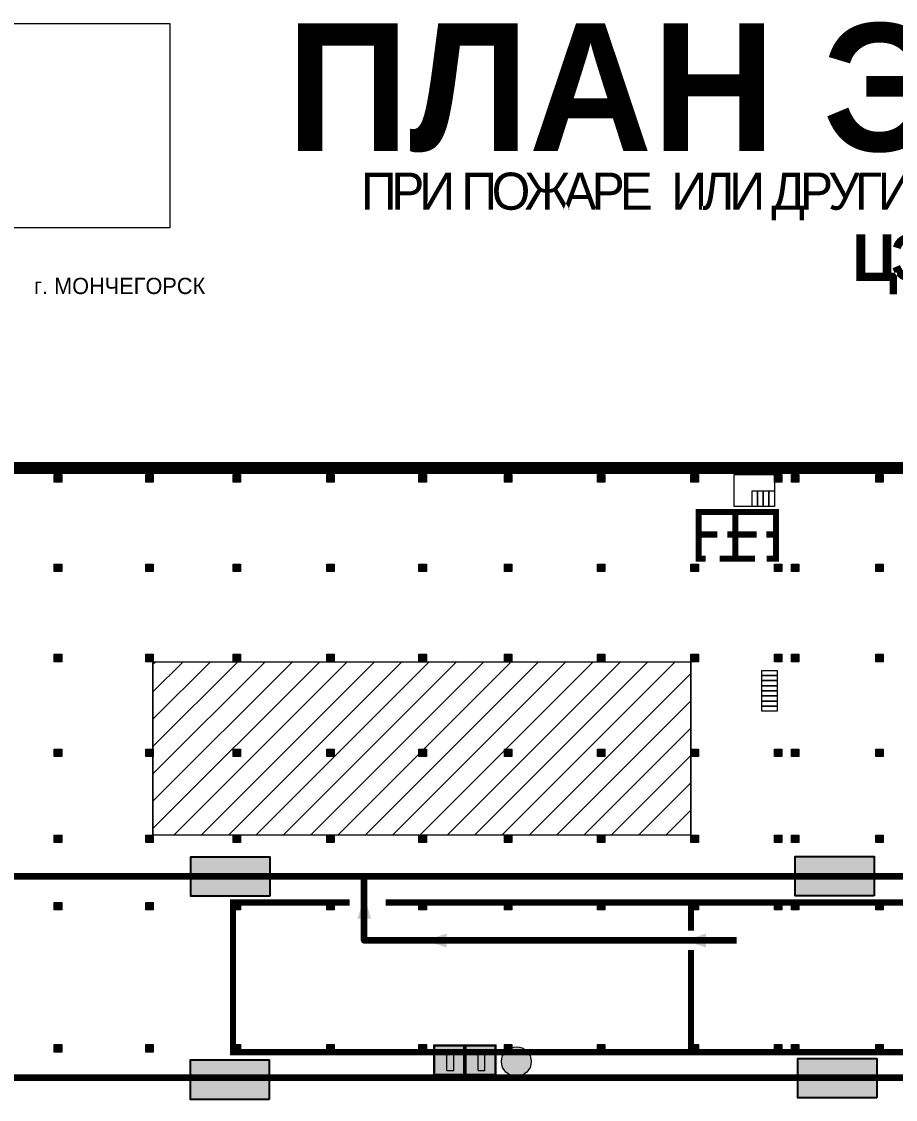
# Model space of a CAD drawing. Header units: millimetres. Extents: x 13810 to 67229, y 12374 to 21950.
# Drawn here: x 31130.2 to 31280.8, y 14346 to 14532 of the extents above; entities that cross this region are included whole.
import ezdxf

# ---------------------------------------------------------------- set-up
doc = ezdxf.new("R2010")
doc.units = ezdxf.units.MM
doc.layers.add('План_Штампы', color=7, linetype='Continuous')
doc.styles.add('обычный', font='arial.ttf')
picture_1 = doc.add_image_def('image1.jpg', size_in_pixel=(337, 105))

# ---------------------------------------------------------------- blocks, each defined once
blk = doc.blocks.new('A$C7B8C2D5B')
at = {"lineweight": 0}
h = blk.add_hatch(color=5, dxfattribs=at)
h.dxf.hatch_style = 1
h.paths.add_polyline_path([(1.4, -3.02, 1), (-2.11, -3.02, 1)])
at = {"color": 5, "lineweight": 0}
blk.add_circle((-0.36, -3.02), 1.75, dxfattribs=at)
blk = doc.blocks.new('A$C3AD82952')
at = {"true_color": 0xf5f5ff}
h = blk.add_hatch(color=7, dxfattribs=at)
h.dxf.hatch_style = 1
h.paths.add_polyline_path([(8.21, 8.73, 0.414214), (7.89, 9.05), (7.22, 9.05), (7.22, 9.92), (7.59, 9.92, 1), (7.57, 10.36), (7.22, 10.36), (7.22, 10.6), (6.43, 10.6), (6.43, 10.36), (6.01, 10.36), (4.74, 9.59), (4.74, 8.69), (4.98, 8.73), (4.98, 9.26), (6.12, 9.91), (6.43, 9.91), (6.43, 9.05), (5.76, 9.05, 0.414214), (5.44, 8.73), (5.44, 2.2), (8.21, 2.2)], flags=0)
h.paths.add_polyline_path([(12.8, 12.8), (0, 12.8), (0, 0), (12.8, 0)])
h.paths.add_polyline_path([(0.51, 12.29), (12.29, 12.29), (12.29, 0.51), (0.51, 0.51)], flags=16)
h.paths.add_polyline_path([(4.74, 9.59), (6.01, 10.36), (6.43, 10.36), (6.43, 10.6), (7.22, 10.6), (7.22, 10.36), (7.59, 10.36, -0.94586), (7.59, 9.92), (7.22, 9.92), (7.22, 9.05), (7.89, 9.05, -0.414214), (8.21, 8.73), (8.21, 2.2), (5.44, 2.2), (5.44, 8.73, -0.414214), (5.76, 9.05), (6.43, 9.05), (6.43, 9.91), (6.12, 9.91), (4.98, 9.26), (4.98, 8.73), (4.74, 8.69)], flags=0)
h = blk.add_hatch(color=242)
h.dxf.hatch_style = 1
h.paths.add_polyline_path([(12.29, 12.29), (0.51, 12.29), (0.51, 0.51), (12.29, 0.51)])
h.paths.add_polyline_path([(4.74, 8.69), (4.74, 9.59), (6.01, 10.36), (6.43, 10.36), (6.43, 10.6), (7.22, 10.6), (7.22, 10.36), (7.59, 10.36, -0.94586), (7.59, 9.92), (7.22, 9.92), (7.22, 9.05), (7.89, 9.05, -0.414214), (8.21, 8.73), (8.21, 2.2), (5.44, 2.2), (5.44, 8.73, -0.414214), (5.76, 9.05), (6.43, 9.05), (6.43, 9.91), (6.12, 9.91), (4.98, 9.26), (4.98, 8.73)], flags=16)
h = blk.add_hatch(color=7, dxfattribs=at)
h.dxf.hatch_style = 1
h.paths.add_polyline_path([(8.21, 8.73, 0.414214), (7.89, 9.05), (7.22, 9.05), (7.22, 9.92), (7.59, 9.92, 1), (7.57, 10.36), (7.22, 10.36), (7.22, 10.6), (6.43, 10.6), (6.43, 10.36), (6.01, 10.36), (4.74, 9.59), (4.74, 8.69), (4.98, 8.73), (4.98, 9.26), (6.12, 9.91), (6.43, 9.91), (6.43, 9.05), (5.76, 9.05, 0.414214), (5.44, 8.73), (5.44, 2.2), (8.21, 2.2)])
at = {"color": 242, "lineweight": 5}
for p, q in [((0, 0), (0, 12.8)), ((0, 12.8), (12.8, 12.8)), ((6.01, 10.36), (4.74, 9.59)), ((4.74, 9.59), (4.74, 8.69)), ((4.98, 9.26), (6.12, 9.91)), ((4.98, 8.73), (4.98, 9.26)), ((5.76, 9.05), (6.43, 9.05)), ((6.01, 10.36), (6.43, 10.36)), ((6.12, 9.91), (6.43, 9.91)), ((7.22, 10.6), (6.43, 10.6)), ((6.43, 10.6), (6.43, 10.36)), ((6.43, 9.91), (6.43, 9.05)), ((7.22, 10.36), (7.22, 10.6)), ((7.59, 10.36), (7.22, 10.36)), ((7.22, 9.05), (7.22, 9.92)), ((7.59, 9.92), (7.22, 9.92)), ((7.89, 9.05), (7.22, 9.05)), ((12.8, 0), (12.8, 12.8)), ((4.74, 8.69), (4.98, 8.73)), ((5.44, 2.2), (5.44, 8.73)), ((8.21, 2.2), (8.21, 8.73)), ((0, 0), (12.8, 0)), ((5.44, 2.2), (8.21, 2.2))]:
    blk.add_line(p, q, dxfattribs=at)
blk.add_lwpolyline([(0.51, 12.29), (12.29, 12.29), (12.29, 0.51), (0.51, 0.51)], close=True, dxfattribs=at)
for centre, radius, start, end in [((5.76, 8.73), 0.32, 90, 180), ((7.58, 10.14), 0.223, 273.1875, 86.8125), ((7.89, 8.73), 0.32, 0, 90)]:
    blk.add_arc(centre, radius, start, end, dxfattribs=at)
blk = doc.blocks.new('A$C32E8229D')
at = {"true_color": 0xffffff}
blk.add_hatch(color=7, dxfattribs=at).paths.add_polyline_path([(0, 0), (0, -8), (16, -8), (16, 0)])
h = blk.add_hatch(color=126)
h.paths.add_polyline_path([(0.2, -0.2), (15.8, -0.2), (15.8, -7.8), (0.2, -7.8)])
h.paths.add_polyline_path([(13.49, -2.05), (12.08, -2.05), (11.37, -2.63, 0.162397), (11.29, -2.84), (11.29, -3.63), (10.35, -3.63), (10.35, -4.05), (11.68, -4.05), (11.68, -3.48), (12.26, -4.28), (11.29, -5.1), (11.29, -6.78), (11.85, -6.78), (11.85, -5.44), (12.8, -4.64), (12.8, -5.94), (14.46, -5.94), (14.46, -5.39), (13.45, -5.39), (13.45, -3.97), (12.46, -2.59), (13.15, -2.59), (13.69, -3.34), (14.18, -3)], flags=16)
h.paths.add_polyline_path([(10.74, -1.82, 1), (11.8, -1.82, 1)], flags=16)
h.paths.add_polyline_path([(9.39, -3.59), (5.99, -3.59), (6.56, -3.03), (5.91, -3.03), (5.1, -3.83), (5.91, -4.64), (6.56, -4.64), (5.99, -4.09), (9.39, -4.09)], flags=16)
h.paths.add_polyline_path([(4.29, -1.08), (1.72, -1.08), (1.72, -6.6), (4.29, -6.6)], flags=16)
at = {"color": 126}
blk.add_lwpolyline([(16, -8), (0, -8), (0, 0), (16, 0)], close=True, dxfattribs=at)

msp = doc.modelspace()

# ---------------------------------------------------------------- hatches: boundary and pattern name
at = {"lineweight": 0}
h = msp.add_hatch(color=256, dxfattribs=at)
h.dxf.hatch_style = 1
h.paths.add_polyline_path([(31135.79, 14453.84), (31135.79, 14452.55), (31137.07, 14452.55), (31137.07, 14453.84)])
h = msp.add_hatch(color=256, dxfattribs=at)
h.dxf.hatch_style = 1
h.paths.add_polyline_path([(31151.56, 14453.84), (31151.56, 14452.55), (31152.84, 14452.55), (31152.84, 14453.84)])
h = msp.add_hatch(color=256, dxfattribs=at)
h.dxf.hatch_style = 1
h.paths.add_polyline_path([(31166.61, 14453.84), (31166.61, 14452.55), (31167.89, 14452.55), (31167.89, 14453.84)])
h = msp.add_hatch(color=256, dxfattribs=at)
h.dxf.hatch_style = 1
h.paths.add_polyline_path([(31182.78, 14453.84), (31182.78, 14452.55), (31184.06, 14452.55), (31184.06, 14453.84)])
h = msp.add_hatch(color=256, dxfattribs=at)
h.dxf.hatch_style = 1
h.paths.add_polyline_path([(31198.67, 14453.84), (31198.67, 14452.55), (31199.95, 14452.55), (31199.95, 14453.84)])
h = msp.add_hatch(color=256, dxfattribs=at)
h.dxf.hatch_style = 1
h.paths.add_polyline_path([(31213.39, 14453.84), (31213.39, 14452.55), (31214.67, 14452.55), (31214.67, 14453.84)])
h = msp.add_hatch(color=256, dxfattribs=at)
h.dxf.hatch_style = 1
h.paths.add_polyline_path([(31229.43, 14453.84), (31229.43, 14452.55), (31230.71, 14452.55), (31230.71, 14453.84)])
h = msp.add_hatch(color=256, dxfattribs=at)
h.dxf.hatch_style = 1
h.paths.add_polyline_path([(31245.56, 14453.84), (31245.56, 14452.55), (31246.84, 14452.55), (31246.84, 14453.84)])
h = msp.add_hatch(color=256, dxfattribs=at)
h.dxf.hatch_style = 1
h.paths.add_polyline_path([(31259.95, 14453.84), (31259.95, 14452.55), (31261.23, 14452.55), (31261.23, 14453.84)])
h = msp.add_hatch(color=256, dxfattribs=at)
h.dxf.hatch_style = 1
h.paths.add_polyline_path([(31262.88, 14453.84), (31262.88, 14452.55), (31264.17, 14452.55), (31264.17, 14453.84)])
h = msp.add_hatch(color=256, dxfattribs=at)
h.dxf.hatch_style = 1
h.paths.add_polyline_path([(31277.43, 14453.84), (31277.43, 14452.55), (31278.71, 14452.55), (31278.71, 14453.84)])
h = msp.add_hatch(color=256, dxfattribs=at)
h.dxf.hatch_style = 1
h.paths.add_polyline_path([(31135.79, 14438.38), (31135.79, 14437.09), (31137.07, 14437.09), (31137.07, 14438.38)])
h = msp.add_hatch(color=256, dxfattribs=at)
h.dxf.hatch_style = 1
h.paths.add_polyline_path([(31151.56, 14438.38), (31151.56, 14437.09), (31152.84, 14437.09), (31152.84, 14438.38)])
h = msp.add_hatch(color=256, dxfattribs=at)
h.dxf.hatch_style = 1
h.paths.add_polyline_path([(31166.61, 14438.38), (31166.61, 14437.09), (31167.89, 14437.09), (31167.89, 14438.38)])
h = msp.add_hatch(color=256, dxfattribs=at)
h.dxf.hatch_style = 1
h.paths.add_polyline_path([(31182.78, 14438.38), (31182.78, 14437.09), (31184.06, 14437.09), (31184.06, 14438.38)])
h = msp.add_hatch(color=256, dxfattribs=at)
h.dxf.hatch_style = 1
h.paths.add_polyline_path([(31198.67, 14438.38), (31198.67, 14437.09), (31199.95, 14437.09), (31199.95, 14438.38)])
h = msp.add_hatch(color=256, dxfattribs=at)
h.dxf.hatch_style = 1
h.paths.add_polyline_path([(31213.39, 14438.38), (31213.39, 14437.09), (31214.67, 14437.09), (31214.67, 14438.38)])
h = msp.add_hatch(color=256, dxfattribs=at)
h.dxf.hatch_style = 1
h.paths.add_polyline_path([(31229.43, 14438.38), (31229.43, 14437.09), (31230.71, 14437.09), (31230.71, 14438.38)])
h = msp.add_hatch(color=256, dxfattribs=at)
h.dxf.hatch_style = 1
h.paths.add_polyline_path([(31245.56, 14438.38), (31245.56, 14437.09), (31246.84, 14437.09), (31246.84, 14438.38)])
h = msp.add_hatch(color=256, dxfattribs=at)
h.dxf.hatch_style = 1
h.paths.add_polyline_path([(31259.95, 14438.38), (31259.95, 14437.09), (31261.23, 14437.09), (31261.23, 14438.38)])
h = msp.add_hatch(color=256, dxfattribs=at)
h.dxf.hatch_style = 1
h.paths.add_polyline_path([(31262.88, 14438.38), (31262.88, 14437.09), (31264.17, 14437.09), (31264.17, 14438.38)])
h = msp.add_hatch(color=256, dxfattribs=at)
h.dxf.hatch_style = 1
h.paths.add_polyline_path([(31277.43, 14438.38), (31277.43, 14437.09), (31278.71, 14437.09), (31278.71, 14438.38)])
at = {"lineweight": 0, "true_color": 0x000000}
h = msp.add_hatch(dxfattribs=at)
h.set_pattern_fill('ANSI31', color=18, scale=1.05, angle=180)
h.set_pattern_definition([(225, (48270.896, 22887.802), (2.35731723, -2.35731723), [])])
h.paths.add_polyline_path([(31562.76, 14296.46), (31562.76, 14284.63), (31576.38, 14284.63), (31576.38, 14296.46)])
h.paths.add_polyline_path([(31576.38, 14390.35), (31576.38, 14422.84), (31543.5, 14422.84), (31543.5, 14390.35)])
h.paths.add_polyline_path([(31512.41, 14284.27), (31526.01, 14284.27), (31526.01, 14296.46), (31512.41, 14296.46)])
h.paths.add_polyline_path([(31419.71, 14342.6), (31419.71, 14312.06), (31512.41, 14312.06), (31512.41, 14342.6)])
h.paths.add_polyline_path([(31418.43, 14282.05), (31418.43, 14295.17), (31404.48, 14295.17), (31404.48, 14282.05)])
h.paths.add_polyline_path([(31406.6, 14341.21), (31406.6, 14330.71), (31416.76, 14330.71), (31416.76, 14341.21)])
h.paths.add_polyline_path([(31405.44, 14393), (31417.26, 14393), (31417.26, 14404.23), (31405.44, 14404.23)])
h.paths.add_polyline_path([(31405.44, 14424.09), (31417.26, 14424.09), (31417.26, 14435.32), (31405.44, 14435.32)])
h.paths.add_polyline_path([(31293.93, 14421.54), (31293.93, 14391.64), (31386.82, 14391.64), (31386.82, 14421.54)])
h.paths.add_polyline_path([(31278.66, 14342.6), (31278.66, 14312.06), (31386.82, 14312.06), (31386.82, 14342.6)])
h.paths.add_polyline_path([(31230.66, 14312.06), (31245.51, 14312.06), (31245.51, 14342.6), (31230.66, 14342.6)])
h.paths.add_polyline_path([(31152.79, 14421.54), (31152.79, 14391.64), (31245.51, 14391.64), (31245.51, 14421.54)])
at = {"lineweight": 0}
h = msp.add_hatch(color=256, dxfattribs=at)
h.dxf.hatch_style = 1
h.paths.add_polyline_path([(31135.79, 14422.85), (31135.79, 14421.55), (31137.07, 14421.55), (31137.07, 14422.85)])
h = msp.add_hatch(color=256, dxfattribs=at)
h.dxf.hatch_style = 1
h.paths.add_polyline_path([(31151.56, 14422.85), (31151.56, 14421.55), (31152.84, 14421.55), (31152.84, 14422.85)])
h = msp.add_hatch(color=256, dxfattribs=at)
h.dxf.hatch_style = 1
h.paths.add_polyline_path([(31166.61, 14422.85), (31166.61, 14421.55), (31167.89, 14421.55), (31167.89, 14422.85)])
h = msp.add_hatch(color=256, dxfattribs=at)
h.dxf.hatch_style = 1
h.paths.add_polyline_path([(31182.78, 14422.85), (31182.78, 14421.55), (31184.06, 14421.55), (31184.06, 14422.85)])
h = msp.add_hatch(color=256, dxfattribs=at)
h.dxf.hatch_style = 1
h.paths.add_polyline_path([(31198.67, 14422.85), (31198.67, 14421.55), (31199.95, 14421.55), (31199.95, 14422.85)])
h = msp.add_hatch(color=256, dxfattribs=at)
h.dxf.hatch_style = 1
h.paths.add_polyline_path([(31213.39, 14422.85), (31213.39, 14421.55), (31214.67, 14421.55), (31214.67, 14422.85)])
h = msp.add_hatch(color=256, dxfattribs=at)
h.dxf.hatch_style = 1
h.paths.add_polyline_path([(31229.43, 14422.85), (31229.43, 14421.55), (31230.71, 14421.55), (31230.71, 14422.85)])
h = msp.add_hatch(color=256, dxfattribs=at)
h.dxf.hatch_style = 1
h.paths.add_polyline_path([(31245.56, 14422.85), (31245.56, 14421.55), (31246.84, 14421.55), (31246.84, 14422.85)])
h = msp.add_hatch(color=256, dxfattribs=at)
h.dxf.hatch_style = 1
h.paths.add_polyline_path([(31259.95, 14422.85), (31259.95, 14421.55), (31261.23, 14421.55), (31261.23, 14422.85)])
h = msp.add_hatch(color=256, dxfattribs=at)
h.dxf.hatch_style = 1
h.paths.add_polyline_path([(31262.88, 14422.85), (31262.88, 14421.55), (31264.17, 14421.55), (31264.17, 14422.85)])
h = msp.add_hatch(color=256, dxfattribs=at)
h.dxf.hatch_style = 1
h.paths.add_polyline_path([(31277.43, 14422.85), (31277.43, 14421.55), (31278.71, 14421.55), (31278.71, 14422.85)])
h = msp.add_hatch(color=256, dxfattribs=at)
h.dxf.hatch_style = 1
h.paths.add_polyline_path([(31135.79, 14406.49), (31135.79, 14405.2), (31137.07, 14405.2), (31137.07, 14406.49)])
h = msp.add_hatch(color=256, dxfattribs=at)
h.dxf.hatch_style = 1
h.paths.add_polyline_path([(31151.56, 14406.49), (31151.56, 14405.2), (31152.84, 14405.2), (31152.84, 14406.49)])
h = msp.add_hatch(color=256, dxfattribs=at)
h.dxf.hatch_style = 1
h.paths.add_polyline_path([(31166.61, 14406.49), (31166.61, 14405.2), (31167.89, 14405.2), (31167.89, 14406.49)])
h = msp.add_hatch(color=256, dxfattribs=at)
h.dxf.hatch_style = 1
h.paths.add_polyline_path([(31182.78, 14406.49), (31182.78, 14405.2), (31184.06, 14405.2), (31184.06, 14406.49)])
h = msp.add_hatch(color=256, dxfattribs=at)
h.dxf.hatch_style = 1
h.paths.add_polyline_path([(31198.67, 14406.49), (31198.67, 14405.2), (31199.95, 14405.2), (31199.95, 14406.49)])
h = msp.add_hatch(color=256, dxfattribs=at)
h.dxf.hatch_style = 1
h.paths.add_polyline_path([(31213.39, 14406.49), (31213.39, 14405.2), (31214.67, 14405.2), (31214.67, 14406.49)])
h = msp.add_hatch(color=256, dxfattribs=at)
h.dxf.hatch_style = 1
h.paths.add_polyline_path([(31229.43, 14406.49), (31229.43, 14405.2), (31230.71, 14405.2), (31230.71, 14406.49)])
h = msp.add_hatch(color=256, dxfattribs=at)
h.dxf.hatch_style = 1
h.paths.add_polyline_path([(31245.56, 14406.49), (31245.56, 14405.2), (31246.84, 14405.2), (31246.84, 14406.49)])
h = msp.add_hatch(color=256, dxfattribs=at)
h.dxf.hatch_style = 1
h.paths.add_polyline_path([(31259.95, 14406.49), (31259.95, 14405.2), (31261.23, 14405.2), (31261.23, 14406.49)])
h = msp.add_hatch(color=256, dxfattribs=at)
h.dxf.hatch_style = 1
h.paths.add_polyline_path([(31262.88, 14406.49), (31262.88, 14405.2), (31264.17, 14405.2), (31264.17, 14406.49)])
h = msp.add_hatch(color=256, dxfattribs=at)
h.dxf.hatch_style = 1
h.paths.add_polyline_path([(31277.43, 14406.49), (31277.43, 14405.2), (31278.71, 14405.2), (31278.71, 14406.49)])
h = msp.add_hatch(color=256, dxfattribs=at)
h.dxf.hatch_style = 1
h.paths.add_polyline_path([(31135.79, 14391.65), (31135.79, 14390.36), (31137.07, 14390.36), (31137.07, 14391.65)])
h = msp.add_hatch(color=256, dxfattribs=at)
h.dxf.hatch_style = 1
h.paths.add_polyline_path([(31151.56, 14391.65), (31151.56, 14390.36), (31152.84, 14390.36), (31152.84, 14391.65)])
h = msp.add_hatch(color=256, dxfattribs=at)
h.dxf.hatch_style = 1
h.paths.add_polyline_path([(31166.61, 14391.65), (31166.61, 14390.36), (31167.89, 14390.36), (31167.89, 14391.65)])
h = msp.add_hatch(color=256, dxfattribs=at)
h.dxf.hatch_style = 1
h.paths.add_polyline_path([(31182.78, 14391.65), (31182.78, 14390.36), (31184.06, 14390.36), (31184.06, 14391.65)])
h = msp.add_hatch(color=256, dxfattribs=at)
h.dxf.hatch_style = 1
h.paths.add_polyline_path([(31198.67, 14391.65), (31198.67, 14390.36), (31199.95, 14390.36), (31199.95, 14391.65)])
h = msp.add_hatch(color=256, dxfattribs=at)
h.dxf.hatch_style = 1
h.paths.add_polyline_path([(31213.39, 14391.65), (31213.39, 14390.36), (31214.67, 14390.36), (31214.67, 14391.65)])
h = msp.add_hatch(color=256, dxfattribs=at)
h.dxf.hatch_style = 1
h.paths.add_polyline_path([(31229.43, 14391.65), (31229.43, 14390.36), (31230.71, 14390.36), (31230.71, 14391.65)])
h = msp.add_hatch(color=256, dxfattribs=at)
h.dxf.hatch_style = 1
h.paths.add_polyline_path([(31245.56, 14391.65), (31245.56, 14390.36), (31246.84, 14390.36), (31246.84, 14391.65)])
h = msp.add_hatch(color=256, dxfattribs=at)
h.dxf.hatch_style = 1
h.paths.add_polyline_path([(31259.95, 14391.65), (31259.95, 14390.36), (31261.23, 14390.36), (31261.23, 14391.65)])
h = msp.add_hatch(color=256, dxfattribs=at)
h.dxf.hatch_style = 1
h.paths.add_polyline_path([(31262.88, 14391.65), (31262.88, 14390.36), (31264.17, 14390.36), (31264.17, 14391.65)])
h = msp.add_hatch(color=256, dxfattribs=at)
h.dxf.hatch_style = 1
h.paths.add_polyline_path([(31277.43, 14391.65), (31277.43, 14390.36), (31278.71, 14390.36), (31278.71, 14391.65)])
h = msp.add_hatch(color=256, dxfattribs=at)
h.dxf.hatch_style = 1
h.paths.add_polyline_path([(31135.79, 14380.02), (31135.79, 14378.73), (31137.07, 14378.73), (31137.07, 14380.02)])
h = msp.add_hatch(color=256, dxfattribs=at)
h.dxf.hatch_style = 1
h.paths.add_polyline_path([(31151.56, 14380.02), (31151.56, 14378.73), (31152.84, 14378.73), (31152.84, 14380.02)])
h = msp.add_hatch(color=256, dxfattribs=at)
h.dxf.hatch_style = 1
h.paths.add_polyline_path([(31166.61, 14380.02), (31166.61, 14378.73), (31167.89, 14378.73), (31167.89, 14380.02)])
h = msp.add_hatch(color=256, dxfattribs=at)
h.dxf.hatch_style = 1
h.paths.add_polyline_path([(31182.78, 14380.02), (31182.78, 14378.73), (31184.06, 14378.73), (31184.06, 14380.02)])
h = msp.add_hatch(color=256, dxfattribs=at)
h.dxf.hatch_style = 1
h.paths.add_polyline_path([(31198.67, 14380.02), (31198.67, 14378.73), (31199.95, 14378.73), (31199.95, 14380.02)])
h = msp.add_hatch(color=256, dxfattribs=at)
h.dxf.hatch_style = 1
h.paths.add_polyline_path([(31213.39, 14380.02), (31213.39, 14378.73), (31214.67, 14378.73), (31214.67, 14380.02)])
h = msp.add_hatch(color=256, dxfattribs=at)
h.dxf.hatch_style = 1
h.paths.add_polyline_path([(31229.43, 14380.02), (31229.43, 14378.73), (31230.71, 14378.73), (31230.71, 14380.02)])
h = msp.add_hatch(color=256, dxfattribs=at)
h.dxf.hatch_style = 1
h.paths.add_polyline_path([(31245.56, 14380.02), (31245.56, 14378.73), (31246.84, 14378.73), (31246.84, 14380.02)])
h = msp.add_hatch(color=256, dxfattribs=at)
h.dxf.hatch_style = 1
h.paths.add_polyline_path([(31259.95, 14380.02), (31259.95, 14378.73), (31261.23, 14378.73), (31261.23, 14380.02)])
h = msp.add_hatch(color=256, dxfattribs=at)
h.dxf.hatch_style = 1
h.paths.add_polyline_path([(31262.88, 14380.02), (31262.88, 14378.73), (31264.17, 14378.73), (31264.17, 14380.02)])
h = msp.add_hatch(color=256, dxfattribs=at)
h.dxf.hatch_style = 1
h.paths.add_polyline_path([(31277.43, 14380.02), (31277.43, 14378.73), (31278.71, 14378.73), (31278.71, 14380.02)])
h = msp.add_hatch(color=256, dxfattribs=at)
h.dxf.hatch_style = 1
h.paths.add_polyline_path([(31135.79, 14355.49), (31135.79, 14354.2), (31137.07, 14354.2), (31137.07, 14355.49)])
h = msp.add_hatch(color=256, dxfattribs=at)
h.dxf.hatch_style = 1
h.paths.add_polyline_path([(31151.56, 14355.49), (31151.56, 14354.2), (31152.84, 14354.2), (31152.84, 14355.49)])
h = msp.add_hatch(color=256, dxfattribs=at)
h.dxf.hatch_style = 1
h.paths.add_polyline_path([(31166.61, 14355.49), (31166.61, 14354.2), (31167.89, 14354.2), (31167.89, 14355.49)])
h = msp.add_hatch(color=256, dxfattribs=at)
h.dxf.hatch_style = 1
h.paths.add_polyline_path([(31182.78, 14355.49), (31182.78, 14354.2), (31184.06, 14354.2), (31184.06, 14355.49)])
h = msp.add_hatch(color=256, dxfattribs=at)
h.dxf.hatch_style = 1
h.paths.add_polyline_path([(31198.67, 14355.49), (31198.67, 14354.2), (31199.95, 14354.2), (31199.95, 14355.49)])
h = msp.add_hatch(color=256, dxfattribs=at)
h.dxf.hatch_style = 1
h.paths.add_polyline_path([(31213.39, 14355.49), (31213.39, 14354.2), (31214.67, 14354.2), (31214.67, 14355.49)])
h = msp.add_hatch(color=256, dxfattribs=at)
h.dxf.hatch_style = 1
h.paths.add_polyline_path([(31229.43, 14355.49), (31229.43, 14354.2), (31230.71, 14354.2), (31230.71, 14355.49)])
h = msp.add_hatch(color=256, dxfattribs=at)
h.dxf.hatch_style = 1
h.paths.add_polyline_path([(31245.56, 14355.49), (31245.56, 14354.2), (31246.84, 14354.2), (31246.84, 14355.49)])
h = msp.add_hatch(color=256, dxfattribs=at)
h.dxf.hatch_style = 1
h.paths.add_polyline_path([(31259.95, 14355.49), (31259.95, 14354.2), (31261.23, 14354.2), (31261.23, 14355.49)])
h = msp.add_hatch(color=256, dxfattribs=at)
h.dxf.hatch_style = 1
h.paths.add_polyline_path([(31262.88, 14355.49), (31262.88, 14354.2), (31264.17, 14354.2), (31264.17, 14355.49)])
h = msp.add_hatch(color=256, dxfattribs=at)
h.dxf.hatch_style = 1
h.paths.add_polyline_path([(31277.43, 14355.49), (31277.43, 14354.2), (31278.71, 14354.2), (31278.71, 14355.49)])

# ---------------------------------------------------------------- linework, layer by layer
for points, const_width in [([(31593.1, 14279.16), (31593.17, 14279.16), (31593.17, 14454.96), (31110.33, 14454.96)], 2.1), ([(31258.61, 14439.34), (31260.22, 14439.34), (31260.22, 14447.4), (31246.87, 14447.4), (31246.87, 14439.66)], 1.05), ([(31253.2, 14439.34), (31253.2, 14447.4)], 1.05), ([(31246.87, 14443.5), (31250.13, 14443.5)], 1.05), ([(31256.89, 14443.5), (31251.86, 14443.5)], 1.05), ([(31260.22, 14443.5), (31258.57, 14443.5)], 1.05), ([(31248.12, 14439.34), (31246.87, 14439.34), (31246.87, 14441.19)], 1.05), ([(31256.63, 14439.34), (31250.49, 14439.34)], 1.05)]:
    msp.add_lwpolyline(points, dxfattribs=dict(at, const_width=const_width))
for points in [[(31137.07, 14452.55), (31135.79, 14452.55), (31135.79, 14453.84), (31137.07, 14453.84)], [(31152.84, 14452.55), (31151.56, 14452.55), (31151.56, 14453.84), (31152.84, 14453.84)], [(31167.89, 14452.55), (31166.61, 14452.55), (31166.61, 14453.84), (31167.89, 14453.84)], [(31184.06, 14452.55), (31182.78, 14452.55), (31182.78, 14453.84), (31184.06, 14453.84)], [(31199.95, 14452.55), (31198.67, 14452.55), (31198.67, 14453.84), (31199.95, 14453.84)], [(31214.67, 14452.55), (31213.39, 14452.55), (31213.39, 14453.84), (31214.67, 14453.84)], [(31230.71, 14452.55), (31229.43, 14452.55), (31229.43, 14453.84), (31230.71, 14453.84)], [(31246.84, 14452.55), (31245.56, 14452.55), (31245.56, 14453.84), (31246.84, 14453.84)], [(31261.23, 14452.55), (31259.95, 14452.55), (31259.95, 14453.84), (31261.23, 14453.84)], [(31264.17, 14452.55), (31262.88, 14452.55), (31262.88, 14453.84), (31264.17, 14453.84)], [(31278.71, 14452.55), (31277.43, 14452.55), (31277.43, 14453.84), (31278.71, 14453.84)], [(31257.06, 14448.33), (31256.1, 14448.33), (31256.1, 14451.04), (31257.06, 14451.04)], [(31258.02, 14448.33), (31257.06, 14448.33), (31257.06, 14451.04), (31258.02, 14451.04)], [(31258.99, 14448.33), (31258.02, 14448.33), (31258.02, 14451.04), (31258.99, 14451.04)], [(31259.95, 14448.33), (31258.99, 14448.33), (31258.99, 14451.04), (31259.95, 14451.04)], [(31137.07, 14437.09), (31135.79, 14437.09), (31135.79, 14438.38), (31137.07, 14438.38)], [(31152.84, 14437.09), (31151.56, 14437.09), (31151.56, 14438.38), (31152.84, 14438.38)], [(31167.89, 14437.09), (31166.61, 14437.09), (31166.61, 14438.38), (31167.89, 14438.38)], [(31184.06, 14437.09), (31182.78, 14437.09), (31182.78, 14438.38), (31184.06, 14438.38)], [(31199.95, 14437.09), (31198.67, 14437.09), (31198.67, 14438.38), (31199.95, 14438.38)], [(31214.67, 14437.09), (31213.39, 14437.09), (31213.39, 14438.38), (31214.67, 14438.38)], [(31230.71, 14437.09), (31229.43, 14437.09), (31229.43, 14438.38), (31230.71, 14438.38)], [(31246.84, 14437.09), (31245.56, 14437.09), (31245.56, 14438.38), (31246.84, 14438.38)], [(31261.23, 14437.09), (31259.95, 14437.09), (31259.95, 14438.38), (31261.23, 14438.38)], [(31264.17, 14437.09), (31262.88, 14437.09), (31262.88, 14438.38), (31264.17, 14438.38)], [(31278.71, 14437.09), (31277.43, 14437.09), (31277.43, 14438.38), (31278.71, 14438.38)], [(31137.07, 14421.55), (31135.79, 14421.55), (31135.79, 14422.85), (31137.07, 14422.85)], [(31152.84, 14421.55), (31151.56, 14421.55), (31151.56, 14422.85), (31152.84, 14422.85)], [(31167.89, 14421.55), (31166.61, 14421.55), (31166.61, 14422.85), (31167.89, 14422.85)], [(31184.06, 14421.55), (31182.78, 14421.55), (31182.78, 14422.85), (31184.06, 14422.85)], [(31199.95, 14421.55), (31198.67, 14421.55), (31198.67, 14422.85), (31199.95, 14422.85)], [(31214.67, 14421.55), (31213.39, 14421.55), (31213.39, 14422.85), (31214.67, 14422.85)], [(31230.71, 14421.55), (31229.43, 14421.55), (31229.43, 14422.85), (31230.71, 14422.85)], [(31246.84, 14421.55), (31245.56, 14421.55), (31245.56, 14422.85), (31246.84, 14422.85)], [(31261.23, 14421.55), (31259.95, 14421.55), (31259.95, 14422.85), (31261.23, 14422.85)], [(31264.17, 14421.55), (31262.88, 14421.55), (31262.88, 14422.85), (31264.17, 14422.85)], [(31278.71, 14421.55), (31277.43, 14421.55), (31277.43, 14422.85), (31278.71, 14422.85)], [(31245.51, 14391.64), (31152.79, 14391.64), (31152.79, 14421.54), (31245.51, 14421.54)], [(31245.56, 14391.65), (31152.84, 14391.65), (31152.84, 14421.55), (31245.56, 14421.55)], [(31257.77, 14419.17), (31257.77, 14420.05), (31260.41, 14420.05), (31260.41, 14419.17)], [(31257.77, 14418.29), (31257.77, 14419.17), (31260.41, 14419.17), (31260.41, 14418.29)], [(31257.77, 14417.41), (31257.77, 14418.29), (31260.41, 14418.29), (31260.41, 14417.41)], [(31257.77, 14416.53), (31257.77, 14417.41), (31260.41, 14417.41), (31260.41, 14416.53)], [(31257.77, 14415.65), (31257.77, 14416.53), (31260.41, 14416.53), (31260.41, 14415.65)], [(31257.77, 14414.77), (31257.77, 14415.65), (31260.41, 14415.65), (31260.41, 14414.77)], [(31257.77, 14413.89), (31257.77, 14414.77), (31260.41, 14414.77), (31260.41, 14413.89)], [(31257.77, 14413.01), (31257.77, 14413.89), (31260.41, 14413.89), (31260.41, 14413.01)], [(31137.07, 14405.2), (31135.79, 14405.2), (31135.79, 14406.49), (31137.07, 14406.49)], [(31152.84, 14405.2), (31151.56, 14405.2), (31151.56, 14406.49), (31152.84, 14406.49)], [(31167.89, 14405.2), (31166.61, 14405.2), (31166.61, 14406.49), (31167.89, 14406.49)], [(31184.06, 14405.2), (31182.78, 14405.2), (31182.78, 14406.49), (31184.06, 14406.49)], [(31199.95, 14405.2), (31198.67, 14405.2), (31198.67, 14406.49), (31199.95, 14406.49)], [(31214.67, 14405.2), (31213.39, 14405.2), (31213.39, 14406.49), (31214.67, 14406.49)], [(31230.71, 14405.2), (31229.43, 14405.2), (31229.43, 14406.49), (31230.71, 14406.49)], [(31246.84, 14405.2), (31245.56, 14405.2), (31245.56, 14406.49), (31246.84, 14406.49)], [(31261.23, 14405.2), (31259.95, 14405.2), (31259.95, 14406.49), (31261.23, 14406.49)], [(31264.17, 14405.2), (31262.88, 14405.2), (31262.88, 14406.49), (31264.17, 14406.49)], [(31278.71, 14405.2), (31277.43, 14405.2), (31277.43, 14406.49), (31278.71, 14406.49)], [(31137.07, 14390.36), (31135.79, 14390.36), (31135.79, 14391.65), (31137.07, 14391.65)], [(31152.84, 14390.36), (31151.56, 14390.36), (31151.56, 14391.65), (31152.84, 14391.65)], [(31167.89, 14390.36), (31166.61, 14390.36), (31166.61, 14391.65), (31167.89, 14391.65)], [(31184.06, 14390.36), (31182.78, 14390.36), (31182.78, 14391.65), (31184.06, 14391.65)], [(31199.95, 14390.36), (31198.67, 14390.36), (31198.67, 14391.65), (31199.95, 14391.65)], [(31214.67, 14390.36), (31213.39, 14390.36), (31213.39, 14391.65), (31214.67, 14391.65)], [(31230.71, 14390.36), (31229.43, 14390.36), (31229.43, 14391.65), (31230.71, 14391.65)], [(31246.84, 14390.36), (31245.56, 14390.36), (31245.56, 14391.65), (31246.84, 14391.65)], [(31261.23, 14390.36), (31259.95, 14390.36), (31259.95, 14391.65), (31261.23, 14391.65)], [(31264.17, 14390.36), (31262.88, 14390.36), (31262.88, 14391.65), (31264.17, 14391.65)], [(31278.71, 14390.36), (31277.43, 14390.36), (31277.43, 14391.65), (31278.71, 14391.65)], [(31137.07, 14378.73), (31135.79, 14378.73), (31135.79, 14380.02), (31137.07, 14380.02)], [(31152.84, 14378.73), (31151.56, 14378.73), (31151.56, 14380.02), (31152.84, 14380.02)], [(31167.89, 14378.73), (31166.61, 14378.73), (31166.61, 14380.02), (31167.89, 14380.02)], [(31184.06, 14378.73), (31182.78, 14378.73), (31182.78, 14380.02), (31184.06, 14380.02)], [(31199.95, 14378.73), (31198.67, 14378.73), (31198.67, 14380.02), (31199.95, 14380.02)], [(31214.67, 14378.73), (31213.39, 14378.73), (31213.39, 14380.02), (31214.67, 14380.02)], [(31230.71, 14378.73), (31229.43, 14378.73), (31229.43, 14380.02), (31230.71, 14380.02)], [(31246.84, 14378.73), (31245.56, 14378.73), (31245.56, 14380.02), (31246.84, 14380.02)], [(31261.23, 14378.73), (31259.95, 14378.73), (31259.95, 14380.02), (31261.23, 14380.02)], [(31264.17, 14378.73), (31262.88, 14378.73), (31262.88, 14380.02), (31264.17, 14380.02)], [(31278.71, 14378.73), (31277.43, 14378.73), (31277.43, 14380.02), (31278.71, 14380.02)], [(31137.07, 14354.2), (31135.79, 14354.2), (31135.79, 14355.49), (31137.07, 14355.49)], [(31152.84, 14354.2), (31151.56, 14354.2), (31151.56, 14355.49), (31152.84, 14355.49)], [(31167.89, 14354.2), (31166.61, 14354.2), (31166.61, 14355.49), (31167.89, 14355.49)], [(31184.06, 14354.2), (31182.78, 14354.2), (31182.78, 14355.49), (31184.06, 14355.49)], [(31199.95, 14354.2), (31198.67, 14354.2), (31198.67, 14355.49), (31199.95, 14355.49)], [(31214.67, 14354.2), (31213.39, 14354.2), (31213.39, 14355.49), (31214.67, 14355.49)], [(31230.71, 14354.2), (31229.43, 14354.2), (31229.43, 14355.49), (31230.71, 14355.49)], [(31246.84, 14354.2), (31245.56, 14354.2), (31245.56, 14355.49), (31246.84, 14355.49)], [(31261.23, 14354.2), (31259.95, 14354.2), (31259.95, 14355.49), (31261.23, 14355.49)], [(31264.17, 14354.2), (31262.88, 14354.2), (31262.88, 14355.49), (31264.17, 14355.49)], [(31278.71, 14354.2), (31277.43, 14354.2), (31277.43, 14355.49), (31278.71, 14355.49)]]:
    msp.add_lwpolyline(points, close=True, dxfattribs=at)
msp.add_lwpolyline([(31256.1, 14448.33), (31253.03, 14448.33), (31253.03, 14453.84), (31259.95, 14453.84), (31259.95, 14451.04)], dxfattribs=at)
at = {"color": 126, "lineweight": 100, "true_color": 0x008754}
for points in [[(31568.54, 14449.97), (31573.16, 14449.97), (31573.16, 14445.39), (31563.41, 14445.39), (31563.41, 14428.07), (31583.79, 14428.07), (31583.79, 14349.75), (31111.32, 14349.75), (31111.32, 14306.94), (31100.51, 14298.41), (31100.51, 14281.93), (31090.13, 14281.93), (31090.13, 14293.54), (31094.05, 14293.54), (31094.05, 14289.45)], [(31583.79, 14384.47), (31111.32, 14384.47), (31111.32, 14349.75)], [(31253.43, 14373.43), (31189.22, 14373.43), (31189.22, 14384.47)]]:
    msp.add_lwpolyline(points, dxfattribs=at)
at = {"lineweight": 100, "const_width": 1.05}
for points in [[(31186.7, 14380.02), (31166.61, 14380.02), (31166.61, 14354.2), (31309.62, 14354.2), (31309.62, 14375.62)], [(31309.62, 14378.21), (31309.62, 14380.02), (31192.94, 14380.02)], [(31245.56, 14380.02), (31245.56, 14375.17)], [(31245.56, 14371.81), (31245.56, 14354.2)]]:
    msp.add_lwpolyline(points, dxfattribs=at)
at = {"layer": 'План_Штампы', "color": 126, "true_color": 0x008754}
for points in [[(31190.45, 14377.23), (31188.06, 14377.23), (31189.24, 14380.9)], [(31203.43, 14374.65), (31203.43, 14372.26), (31199.76, 14373.44)], [(31248.13, 14374.65), (31248.13, 14372.26), (31244.46, 14373.44)]]:
    msp.add_solid(points, dxfattribs=at)

# ---------------------------------------------------------------- block references
at = {"xscale": 0.42, "yscale": 0.42, "zscale": 0.42}
for p in [(31201.21, 14350.11), (31206.59, 14350.11)]:
    msp.add_blockref('A$C3AD82952', p, dxfattribs=at)
at = {"xscale": 1.463225805401802, "yscale": 1.463225805401802, "zscale": 1.463225805401802, "rotation": 180}
msp.add_blockref('A$C7B8C2D5B', (31214.93, 14348.14), dxfattribs=at)
at = {"layer": 'План_Штампы', "color": 126, "true_color": 0x008754, "xscale": 0.8505091456646409, "yscale": 0.8505091456646409, "zscale": 0.8505091456646409, "rotation": 359.9978653237143}
for p in [(31159.33, 14387.9), (31263.55, 14387.95), (31159.26, 14352.85), (31264, 14353.1)]:
    msp.add_blockref('A$C32E8229D', p, dxfattribs=at)

# ---------------------------------------------------------------- texts
at = {"lineweight": 0, "style": 'обычный'}
for s, insert, char_height, width, attachment_point in [('{\\fProxima Nova Rg|b1|i0|c204|p2;ПЛАН ЭВАКУАЦИИ}', (31175.84, 14531.66), 22, 493.8901, 1), ('\\pi-8.4,l8.4,t8.4;{\\fProxima Nova Rg|b0|i0|c204|p2;г. МОНЧЕГОРСК\\H1.1997x; }', (31147.06, 14486.36), 2.8, 126.6484, 5)]:
    msp.add_mtext(s, dxfattribs=dict(at, insert=insert, char_height=char_height, width=width, attachment_point=attachment_point))
at = {"color": 0, "lineweight": 0, "insert": (31326.12, 14506.1), "char_height": 8, "width": 449.2158, "attachment_point": 5, "style": 'обычный'}
msp.add_mtext('{\\fArial Black|b1|i0|c204|p34;\\H2x;\\T0.85;  \\fArial Narrow|b0|i0|c204|p34;\\H0.8x;\\W0.9;\\P\\fProxima Nova Rg|b0|i0|c204|p2;\\H0.5x;\\W1;\\C256;ПРИ ПОЖАРЕ  ИЛИ ДРУГИХ ЧРЕЗВЫЧАЙНЫХ СИТУАЦИЯХ  ИЗ ПОМЕЩЕНИЙ \\fProxima Nova Rg|b1|i0|c204|p2;\\H1.25x;\\PЦЭН-2: ГМО отм. +13,20 }', dxfattribs=at)

# ---------------------------------------------------------------- pictures from other files: only their frames are drawn
at = {"color": 7, "lineweight": 0, "true_color": 0xf5f5ff}
image = msp.add_image(picture_1, insert=(31042.58, 14496.42), size_in_units=(113.11, 35.24), dxfattribs=at)
image.dxf.flags = 7

doc.saveas('drawing.dxf')
